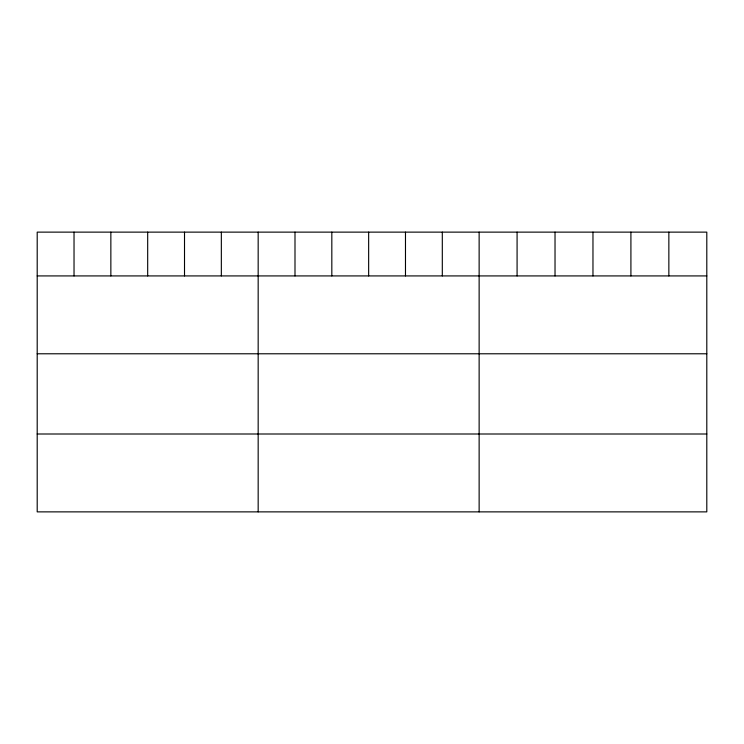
<?xml version="1.0" encoding="UTF-8"?>
<svg xmlns="http://www.w3.org/2000/svg" width="744" height="744" viewBox="0 0 744 744"><rect width="100%" height="100%" fill="white"/><g stroke="black" fill="none" stroke-linecap="round" stroke-linejoin="round"><path stroke-width="1.12" d="M706.8 275.922L706.8 511.872L37.2 511.872L37.2 232.128L706.8 232.128L706.8 275.922L37.2 275.922M37.2 353.781L706.8 353.781M37.2 434.003L706.8 434.003M668.856 232.128L668.856 275.922M630.912 232.128L630.912 275.922M592.968 232.128L592.968 275.922M555.024 232.128L555.024 275.922M517.08 232.128L517.08 275.922M479.136 232.128L479.136 511.872M442.308 232.128L442.308 275.922M405.48 232.128L405.48 275.922M368.652 232.128L368.652 275.922M331.824 232.128L331.824 275.922M294.996 232.128L294.996 275.922M258.168 232.128L258.168 511.872M221.34 232.128L221.34 275.922M184.512 232.128L184.512 275.922M147.684 232.128L147.684 275.922M110.856 232.128L110.856 275.922M74.028 232.128L74.028 275.922"/></g></svg>
